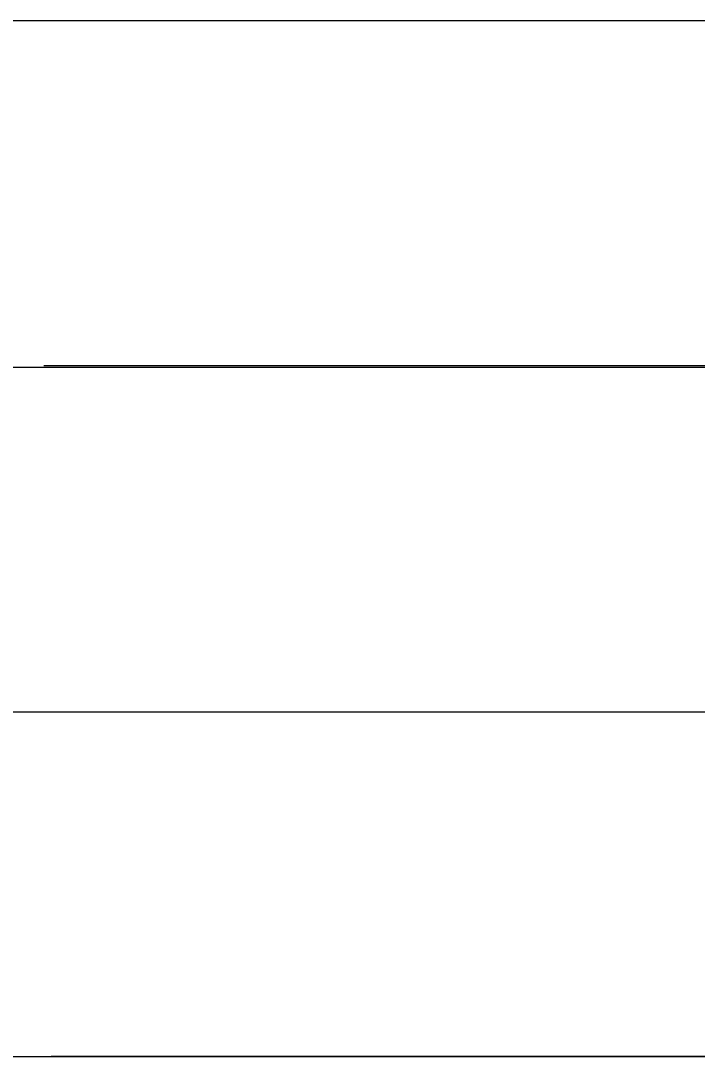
# Model space of a CAD drawing. Header units: metres. Extents: x 10.2 to 20.8, y -0.2 to 6.6.
# Drawn here: x 16.7801 to 16.8781, y 2.819 to 2.9702 of the extents above; entities that cross this region are included whole.
import ezdxf

# ---------------------------------------------------------------- set-up
doc = ezdxf.new("R2010")
doc.units = ezdxf.units.M
doc.linetypes.add('_Pontos', pattern=[0.002, 0, -0.002])
for name, color, linetype, lineweight in [('Cotas', 10, 'Continuous', 9), ('Cotas-50', 10, 'Continuous', 9), ('Níveis', 10, 'Continuous', 9), ('Quadro estrutural', 7, 'Continuous', 5), ('Telhados', 7, 'Continuous', 5)]:
    doc.layers.add(name, color=color, linetype=linetype, lineweight=lineweight)
doc.styles.add('Century Gothic_B', font='GOTHICB.TTF', dxfattribs={"height": 0.085})
doc.dimstyles.new('externa_1_7_mm_azul_growarq', dxfattribs={"dimscale": 0.3048, "dimtxt": 0.088754, "dimasz": 0.524934, "dimexe": 0.164042, "dimexo": 0.0625, "dimgap": 0.082021, "dimtad": 1, "dimrnd": 0.01, "dimzin": 0, "dimdsep": 46, "dimtxsty": 'Century Gothic_B', "dimblk1": 'DOTSMALL', "dimblk2": 'DOTSMALL', "dimsah": 1, "dimcen": 0.09, "dimdle": 0.328084, "dimazin": 0, "dimtfac": 1, "dimtdec": 4, "dimtix": 1, "dimtmove": 0, "dimatfit": 3, "dimfxl": 0.492126, "dimfxlon": 1, "dimtvp": 1, "dimtolj": 1, "dimtzin": 0, "dimarcsym": 2})

# ---------------------------------------------------------------- blocks, each defined once
blk = doc.blocks.new('DIMBLOCK3-Corte 3')
at = {"layer": 'Cotas-50', "lineweight": 25}
h = blk.add_hatch(color=152, dxfattribs=at)
edge = h.paths.add_edge_path()
edge.add_arc((16.93446, 2.82), 0.02, 0, 360)
h = blk.add_hatch(color=152, dxfattribs=at)
edge = h.paths.add_edge_path()
edge.add_arc((16.93446, 1.8), 0.02, 0, 360)
at = {"layer": 'Cotas-50', "color": 142}
for p, q in [((16.93446, 1.8), (16.93446, 2.92)), ((16.78446, 2.82), (16.98446, 2.82)), ((16.93446, 2.82), (16.78446, 2.82)), ((16.78446, 1.8), (16.98446, 1.8)), ((16.93446, 1.8), (16.78446, 1.8))]:
    blk.add_line(p, q, dxfattribs=at)
at = {"layer": 'Cotas-50', "color": 152, "lineweight": 25}
for centre in [(16.93446, 2.82), (16.93446, 1.8)]:
    blk.add_circle(centre, 0.02, dxfattribs=at)
at = {"layer": 'Cotas-50', "color": 0, "insert": (16.7991, 2.19506), "char_height": 0.085, "width": 0.2758483, "attachment_point": 1, "rotation": 90, "line_spacing_factor": 0.984502, "style": 'Century Gothic_B'}
blk.add_mtext('1,02', dxfattribs=at)
blk = doc.blocks.new('_DotSmall')
at = {"color": 0, "linetype": 'ByBlock', "const_width": 0.5}
blk.add_lwpolyline([(-0.0625, 0, 1), (0.0625, 0, 1)], format="xyb", close=True, dxfattribs=at)

msp = doc.modelspace()

# ---------------------------------------------------------------- linework, layer by layer
at = {"layer": 'Níveis', "color": 9, "linetype": '_Pontos'}
msp.add_line((10.18341, 2.92025), (20.71446, 2.92025), dxfattribs=at)
at = {"layer": 'Quadro estrutural', "color": 250}
for p, q in [((16.225, 2.87), (16.89876, 2.87)), ((16.68886, 2.82), (16.97502, 2.82))]:
    msp.add_line(p, q, dxfattribs=at)
at = {"layer": 'Telhados', "color": 250}
for p, q in [((17.01554, 2.97025), (14.66291, 2.97025)), ((14.115, 2.92), (18.235, 2.92))]:
    msp.add_line(p, q, dxfattribs=at)

# ---------------------------------------------------------------- dimensions: what is measured, and where the dimension line sits
at = {"layer": 'Cotas', "color": 142}
dim = msp.add_linear_dim(base=(16.93446, 2.82), p1=(16.78446, 1.8), p2=(16.78446, 2.82), angle=90, dimstyle='externa_1_7_mm_azul_growarq', override={"dimpost": '<>', "dimfxl": 1.02}, dxfattribs=at)
dim.commit()
dim.dimension.update_dxf_attribs({"geometry": 'DIMBLOCK3-Corte 3', "text_midpoint": (16.86482, 2.31)})

doc.saveas('drawing.dxf')
